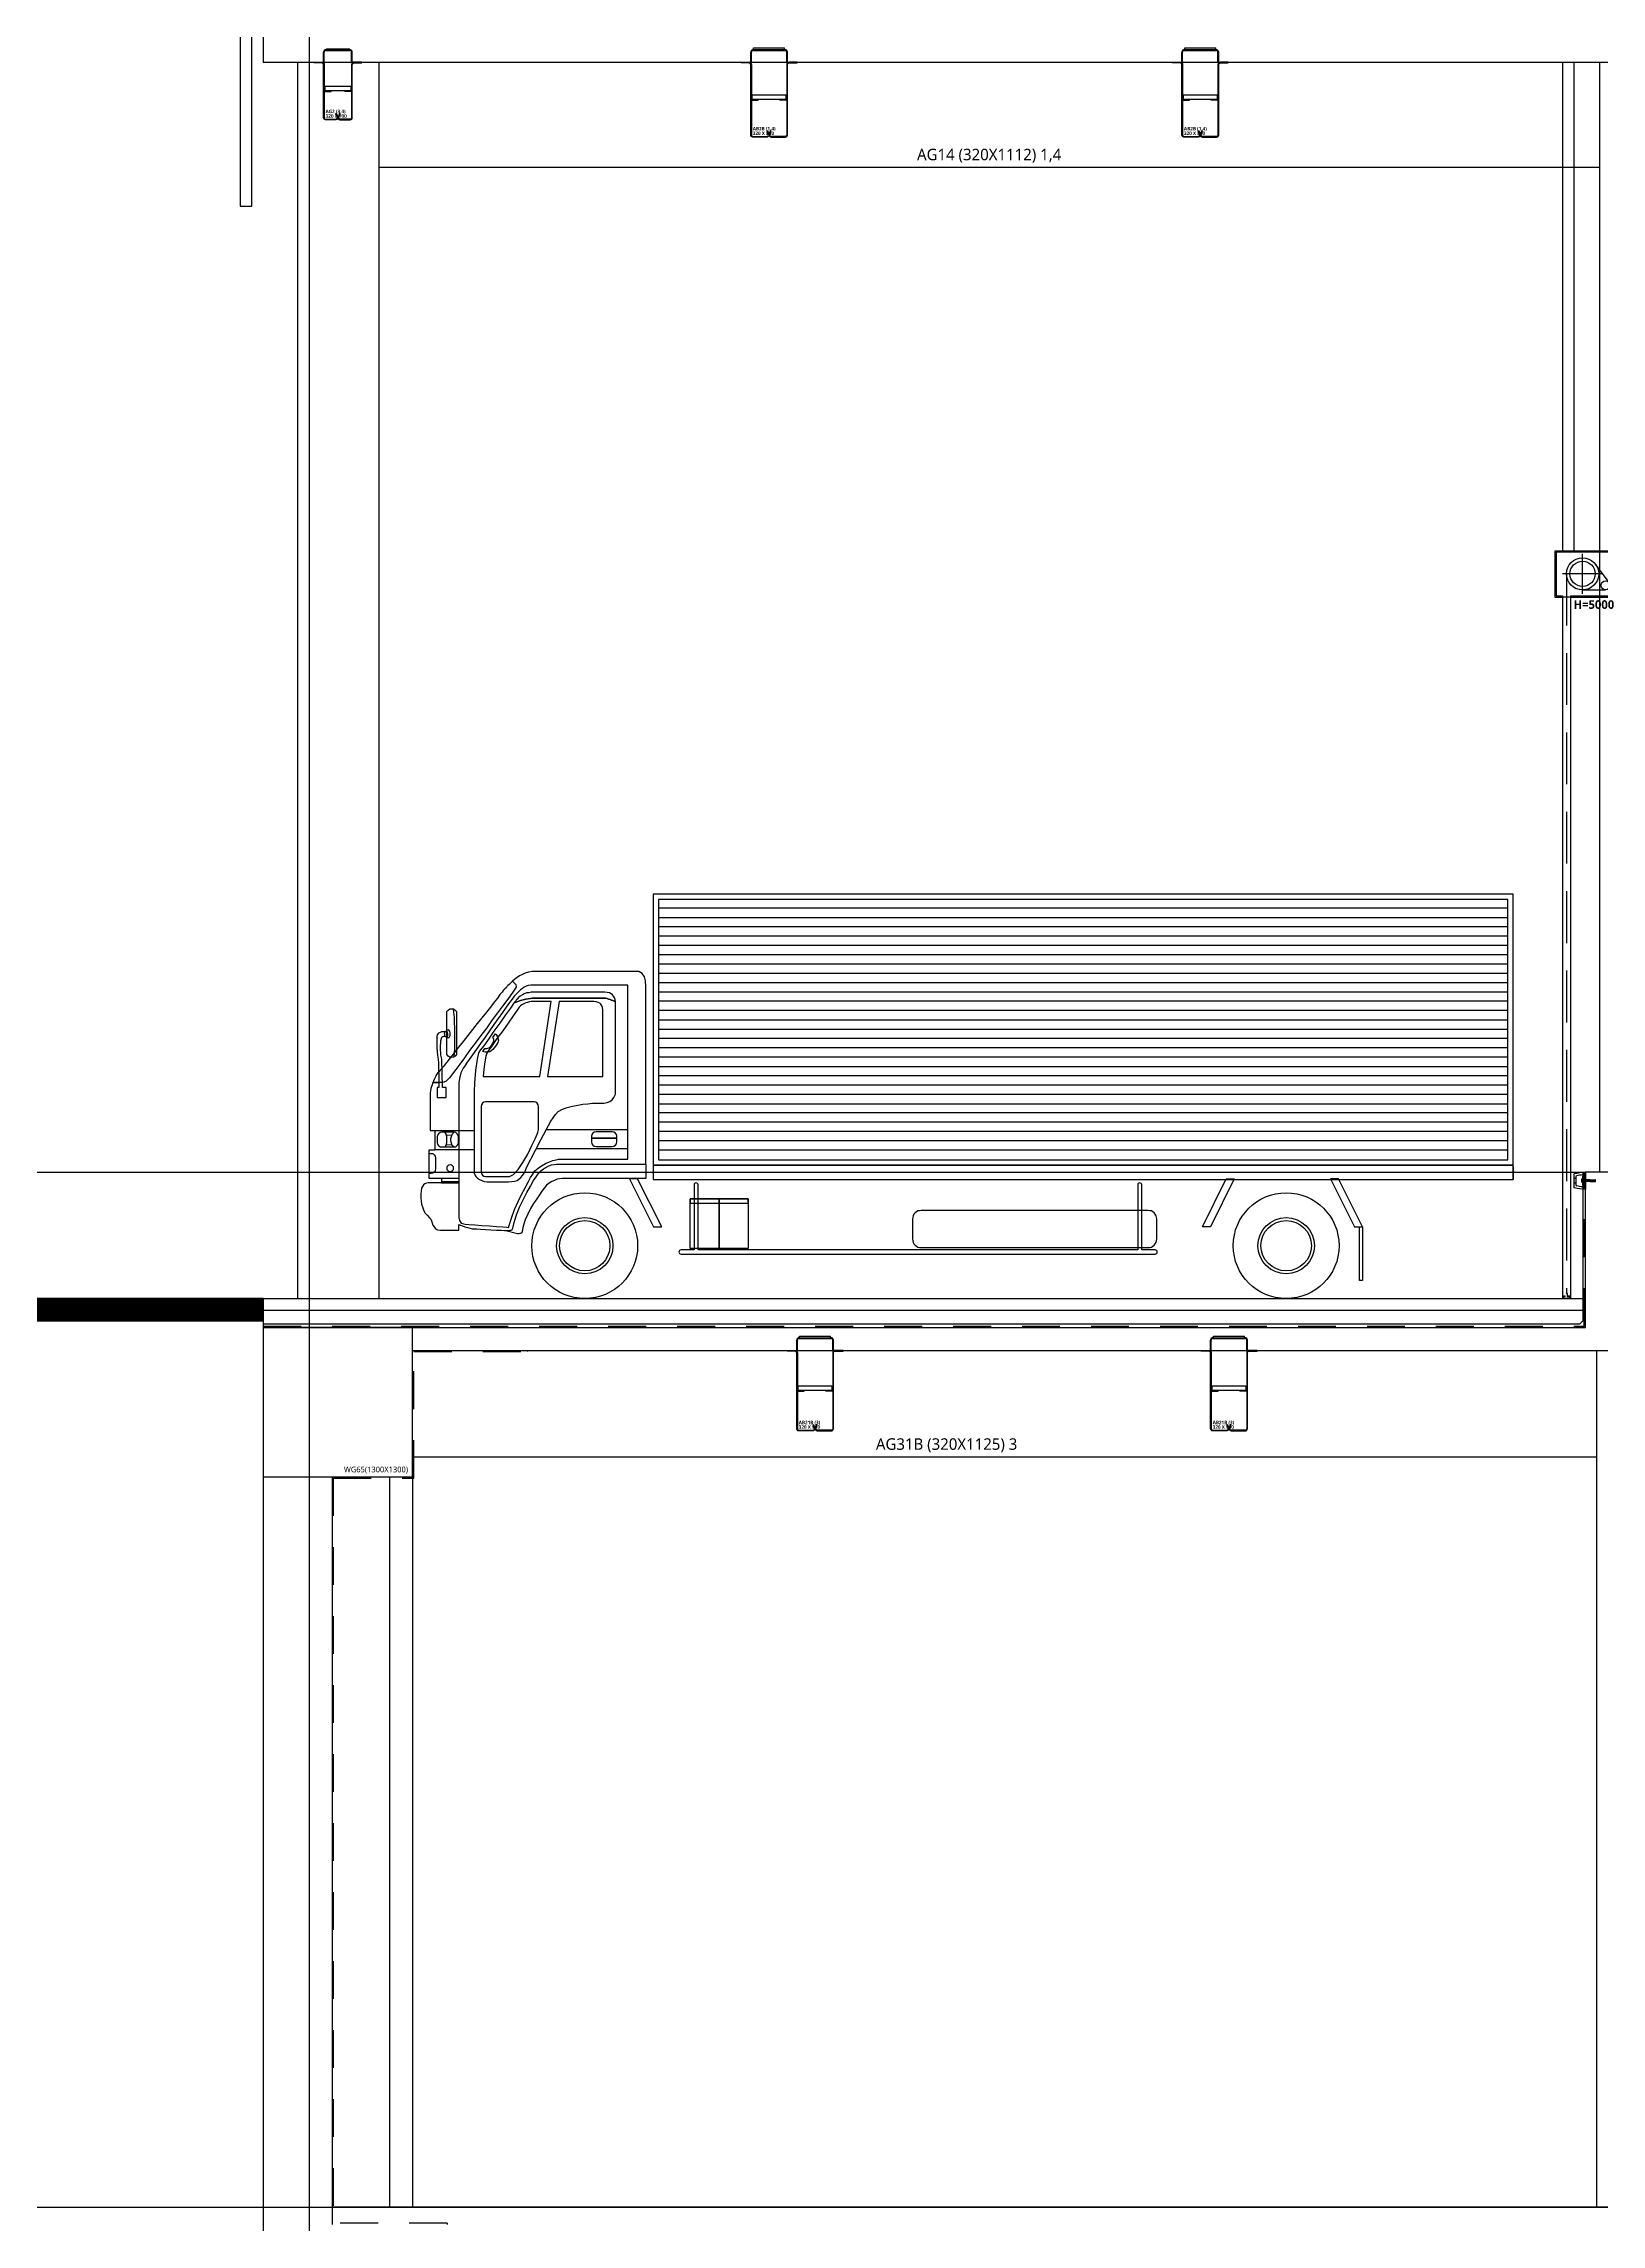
# Model space of a CAD drawing. Header units: millimetres. Extents: x -39468 to 212532, y -94717 to 83483.
# Drawn here: x 37691 to 51239, y 18850 to 37812 of the extents above; entities that cross this region are included whole.
import ezdxf
from ezdxf.enums import TextEntityAlignment as Align

# ---------------------------------------------------------------- set-up
doc = ezdxf.new("R2010")
doc.units = ezdxf.units.MM
doc.header["$LTSCALE"] = 300
doc.header["$MEASUREMENT"] = 0
for name, pattern in [('AF_01_Xref_X열_SEC_REV_01$0$HID', [2.3, 1.5, -0.8]), ('HID', [2, 1.1, -0.9]), ('주단면도-1$0$STD_CENTER', [66, 60, -2, 2, -2])]:
    doc.linetypes.add(name, pattern=pattern)
doc.layers.get('0').update_dxf_attribs({"linetype": 'CONTINUOUS'})
doc.layers.get('Defpoints').update_dxf_attribs({"color": 153, "linetype": 'CONTINUOUS'})
for name, color, linetype in [('##좌굴방지', 6, 'CONTINUOUS'), ('AF_01_Xref_X열_SEC_REV_01$0$DF', 7, 'CONTINUOUS'), ('AF_01_Xref_X열_SEC_REV_01$0$EL3', 7, 'CONTINUOUS'), ('AF_01_Xref_X열_SEC_REV_01$0$RUB', 6, 'CONTINUOUS'), ('AF_01_Xref_X열_SEC_REV_01$0$STL', 7, 'CONTINUOUS'), ('HID', 7, 'HID'), ('주단면도-1$0$254', 254, 'CONTINUOUS'), ('주단면도-1$0$A-CONC-LIN1', 2, 'CONTINUOUS'), ('주단면도-1$0$A-FIN-TYP1', 6, 'CONTINUOUS'), ('주단면도-1$0$A-FLOR-GW', 6, 'CONTINUOUS'), ('주단면도-1$0$A-HAT-2', 254, 'CONTINUOUS'), ('주단면도-1$0$A-ST-AXIS-CEN', 252, '주단면도-1$0$STD_CENTER'), ('주단면도-1$0$A-ST-CONC', 2, 'CONTINUOUS'), ('주단면도-1$0$A-WALL-MASN', 3, 'CONTINUOUS')]:
    doc.layers.add(name, color=color, linetype=linetype)
doc.layers.add('A-ELEV-LIN2', color=7, linetype='CONTINUOUS', lineweight=25)
doc.layers.add('A-XXXX-NPLT', color=144, linetype='CONTINUOUS', lineweight=15, plot=False)
doc.layers.add('Defpoint', color=161, linetype='CONTINUOUS', plot=False)
doc.styles.add('SH_대대리576', font='NanumGothicBold.ttf')
doc.styles.get("Standard").update_dxf_attribs({"font": 'NanumGothicBold.ttf'})
doc.styles.add('맑은고딕', font='malgun.ttf')
pattern_1 = [(45, (-1421.6069, -6740.6264), (-0.25, 0.25), [])]
pattern_2 = [(45, (-26656.6069, -1604.5902), (-0.25, 0.25), [])]
pattern_3 = [(45, (-1421.6069, -6790.6264), (-0.25, 0.25), [])]

# ---------------------------------------------------------------- blocks, each defined once
blk = doc.blocks.new('주단면도-1$0$숏바디트럭')
at = {"layer": '주단면도-1$0$A-HAT-2', "color": 250}
blk.add_line((5937075, 360949), (5937075, 360834), dxfattribs=at)
for points in [[(5937075, 360959), (5937075, 363316), (5929596, 363316), (5929596, 360959), (5937075, 360959)], [(5937030, 361005), (5937030, 363270), (5929642, 363270), (5929642, 361005), (5937030, 361005)], [(5929642, 363196), (5937030, 363196)], [(5929642, 363114), (5937030, 363114)], [(5929642, 363035), (5937030, 363035)], [(5929642, 362954), (5937030, 362954)], [(5929642, 362872), (5937030, 362872)], [(5929642, 362790), (5937030, 362790)], [(5929472, 362644), (5929395, 362644), (5929318, 362644), (5929244, 362644), (5929169, 362644), (5929097, 362644), (5929025, 362644), (5928958, 362644), (5928896, 362644), (5928836, 362644), (5928780, 362644), (5928732, 362644), (5928687, 362644), (5928648, 362644), (5928617, 362644), (5928596, 362644), (5928579, 362644), (5928545, 362642), (5928514, 362637), (5928485, 362630), (5928459, 362618), (5928435, 362606), (5928413, 362591), (5928392, 362574), (5928372, 362558), (5928389, 362546), (5928401, 362529), (5928404, 362507), (5928389, 362481), (5928377, 362464), (5928353, 362433), (5928324, 362392), (5928286, 362342), (5928243, 362284), (5928197, 362222), (5928149, 362154), (5928099, 362087), (5928048, 362020), (5928000, 361955), (5927955, 361893), (5927914, 361838), (5927880, 361792), (5927851, 361753), (5927835, 361730), (5927825, 361718), (5927811, 361703), (5927796, 361691), (5927777, 361682), (5927758, 361677), (5927748, 361677), (5927739, 361677), (5927729, 361677), (5927719, 361677), (5927707, 361677), (5927698, 361677), (5927688, 361677), (5927681, 361677), (5927671, 361650), (5927664, 361626), (5927659, 361605), (5927657, 361588), (5927657, 361521), (5927657, 361410), (5927657, 361307), (5927657, 361262), (5927698, 361262), (5927698, 361091), (5927647, 361091), (5927647, 360846), (5927755, 360846), (5927755, 360806), (5927753, 360806), (5927746, 360806), (5927734, 360806), (5927719, 360806), (5927705, 360806), (5927688, 360806), (5927671, 360806), (5927655, 360806), (5927640, 360806), (5927626, 360803), (5927611, 360796), (5927599, 360789), (5927590, 360774), (5927583, 360758), (5927578, 360736), (5927575, 360707), (5927575, 360676), (5927578, 360647), (5927583, 360621), (5927590, 360597), (5927599, 360570), (5927611, 360546), (5927631, 360525), (5927652, 360501), (5927662, 360489), (5927669, 360474), (5927674, 360458), (5927681, 360438), (5927691, 360422), (5927703, 360407), (5927722, 360398), (5927746, 360395), (5927760, 360395), (5927782, 360395), (5927808, 360395), (5927837, 360395), (5927864, 360395), (5927885, 360395), (5927902, 360395), (5927907, 360395), (5927907, 360443), (5927912, 360441), (5927921, 360438), (5927938, 360431), (5927959, 360424), (5927981, 360417), (5928003, 360412), (5928024, 360407), (5928041, 360405), (5928063, 360405), (5928096, 360402), (5928140, 360400), (5928185, 360398), (5928233, 360395), (5928276, 360393), (5928310, 360390), (5928334, 360390), (5928344, 360390), (5928353, 360393), (5928363, 360395), (5928372, 360400), (5928387, 360462), (5928408, 360527), (5928435, 360594), (5928466, 360659), (5928499, 360722), (5928531, 360777), (5928557, 360825), (5928579, 360858), (5928598, 360885), (5928620, 360909), (5928644, 360928), (5928668, 360942), (5928689, 360954), (5928713, 360962), (5928735, 360966), (5928756, 360969), (5928771, 360969), (5928795, 360969), (5928828, 360969), (5928872, 360969), (5928920, 360969), (5928972, 360969), (5929030, 360969), (5929092, 360969), (5929155, 360969), (5929217, 360969), (5929280, 360969), (5929340, 360969), (5929397, 360969), (5929448, 360969), (5929496, 360969), (5929534, 360969), (5929534, 361487), (5929534, 361972), (5929534, 362342), (5929534, 362514), (5929529, 362562), (5929520, 362598), (5929500, 362625), (5929472, 362644)], [(5929642, 362711), (5937030, 362711)], [(5929642, 362630), (5937030, 362630)], [(5928372, 362558), (5928363, 362548), (5928353, 362538), (5928344, 362529), (5928334, 362522), (5928324, 362512), (5928317, 362502), (5928307, 362493), (5928298, 362483), (5928293, 362478), (5928283, 362464), (5928264, 362442), (5928243, 362411), (5928214, 362378), (5928183, 362334), (5928147, 362291), (5928108, 362241), (5928067, 362190), (5928027, 362138), (5927986, 362087), (5927945, 362034), (5927904, 361984), (5927868, 361938), (5927832, 361893), (5927801, 361854), (5927787, 361838), (5927775, 361821), (5927763, 361806), (5927753, 361794), (5927743, 361785), (5927736, 361775), (5927731, 361770), (5927729, 361765), (5927722, 361758), (5927715, 361751), (5927707, 361739), (5927703, 361727), (5927698, 361715), (5927693, 361703), (5927686, 361691), (5927681, 361677), (5927688, 361677), (5927698, 361677), (5927707, 361677), (5927719, 361677), (5927729, 361677), (5927734, 361677)], [(5928339, 360417), (5928339, 360417), (5928365, 360498), (5928392, 360573), (5928423, 360642), (5928452, 360705), (5928483, 360762), (5928509, 360810), (5928531, 360851), (5928550, 360882), (5928550, 360882), (5928569, 360909), (5928596, 360933), (5928627, 360954), (5928660, 360974), (5928694, 360988), (5928725, 361000), (5928754, 361007), (5928773, 361010), (5928773, 361010), (5928787, 361010), (5928811, 361010), (5928845, 361010), (5928886, 361010), (5928932, 361010), (5928982, 361010), (5929037, 361010), (5929090, 361010), (5929145, 361010), (5929196, 361010), (5929244, 361010), (5929287, 361010), (5929323, 361010), (5929352, 361010), (5929368, 361010), (5929376, 361010), (5929376, 362524), (5929376, 362524), (5929366, 362524), (5929342, 362524), (5929304, 362524), (5929253, 362524), (5929191, 362524), (5929124, 362524), (5929052, 362524), (5928977, 362524), (5928900, 362524), (5928826, 362524), (5928754, 362524), (5928689, 362524), (5928632, 362524), (5928586, 362524), (5928552, 362524), (5928533, 362524), (5928533, 362524), (5928511, 362522), (5928492, 362517), (5928476, 362507), (5928459, 362495), (5928442, 362483), (5928428, 362469), (5928413, 362454), (5928399, 362440), (5928399, 362440), (5928389, 362428), (5928370, 362404), (5928348, 362373), (5928319, 362334), (5928286, 362286), (5928250, 362236), (5928211, 362183), (5928173, 362128), (5928135, 362073), (5928096, 362017), (5928060, 361967), (5928027, 361919), (5927998, 361878), (5927974, 361845), (5927955, 361818), (5927945, 361804), (5927945, 361804), (5927924, 361761), (5927912, 361713), (5927907, 361674), (5927907, 361658), (5927907, 361658), (5927907, 361461), (5927907, 361070), (5927907, 360686), (5927907, 360513), (5927907, 360513), (5927907, 360503), (5927912, 360479), (5927928, 360455), (5927962, 360446), (5927962, 360446), (5927995, 360443), (5928046, 360441), (5928108, 360436), (5928173, 360431), (5928235, 360426), (5928288, 360422), (5928324, 360419), (5928339, 360417)], [(5929169, 362411), (5929155, 362411), (5929128, 362411), (5929095, 362411), (5929056, 362411), (5929011, 362411), (5928960, 362411), (5928908, 362411), (5928855, 362411), (5928799, 362411), (5928747, 362411), (5928699, 362411), (5928653, 362411), (5928615, 362411), (5928581, 362411), (5928559, 362411), (5928545, 362411), (5928531, 362409), (5928511, 362406), (5928490, 362402), (5928466, 362397), (5928442, 362390), (5928420, 362382), (5928404, 362378), (5928389, 362373), (5928356, 362325), (5928312, 362265), (5928262, 362195), (5928211, 362123), (5928164, 362056), (5928123, 361998), (5928091, 361958), (5928077, 361936), (5928065, 361881), (5928051, 361782), (5928043, 361674), (5928039, 361600), (5928039, 361470), (5928039, 361245), (5928039, 361024), (5928039, 360906), (5928041, 360890), (5928046, 360875), (5928055, 360861), (5928070, 360846), (5928087, 360834), (5928106, 360825), (5928128, 360818), (5928152, 360815), (5928178, 360815), (5928209, 360815), (5928240, 360815), (5928271, 360815), (5928298, 360815), (5928319, 360815), (5928334, 360815), (5928339, 360815), (5928368, 360818), (5928392, 360820), (5928413, 360827), (5928430, 360839), (5928447, 360851), (5928461, 360868), (5928473, 360885), (5928483, 360906), (5928499, 360945), (5928533, 361010), (5928574, 361091), (5928620, 361180), (5928665, 361266), (5928708, 361343), (5928747, 361401), (5928771, 361427), (5928809, 361446), (5928850, 361461), (5928896, 361473), (5928941, 361482), (5928984, 361489), (5929030, 361494), (5929068, 361497), (5929104, 361497), (5929136, 361497), (5929167, 361499), (5929196, 361504), (5929220, 361513), (5929241, 361528), (5929256, 361549), (5929268, 361578), (5929270, 361617), (5929270, 361770), (5929270, 362006), (5929270, 362231), (5929270, 362356), (5929270, 362363), (5929270, 362368), (5929268, 362375), (5929268, 362380), (5929258, 362385), (5929246, 362390), (5929234, 362394), (5929222, 362399), (5929208, 362404), (5929196, 362409), (5929181, 362411), (5929169, 362411)], [(5928711, 362382), (5928682, 362382), (5928656, 362382), (5928629, 362382), (5928608, 362382), (5928588, 362382), (5928571, 362382), (5928559, 362382), (5928552, 362382), (5928535, 362382), (5928521, 362380), (5928504, 362375), (5928488, 362370), (5928471, 362363), (5928456, 362354), (5928444, 362344), (5928432, 362332), (5928413, 362306), (5928380, 362258), (5928336, 362195), (5928288, 362128), (5928238, 362061), (5928197, 362001), (5928164, 361955), (5928149, 361934), (5928142, 361907), (5928132, 361857), (5928125, 361794), (5928118, 361730), (5928610, 361730), (5928711, 362382)], [(5929169, 362411), (5929181, 362411), (5929196, 362409), (5929208, 362404), (5929222, 362399), (5929234, 362394), (5929246, 362390), (5929258, 362385), (5929268, 362380), (5929265, 362399), (5929260, 362414), (5929253, 362428), (5929244, 362440), (5929232, 362450), (5929217, 362457), (5929198, 362462), (5929176, 362464), (5929157, 362464), (5929131, 362464), (5929095, 362464), (5929054, 362464), (5929008, 362464), (5928958, 362464), (5928908, 362464), (5928855, 362464), (5928802, 362464), (5928752, 362464), (5928704, 362464), (5928660, 362464), (5928622, 362464), (5928591, 362464), (5928567, 362464), (5928552, 362464), (5928535, 362464), (5928516, 362459), (5928495, 362457), (5928476, 362450), (5928459, 362440), (5928440, 362430), (5928425, 362418), (5928413, 362404), (5928408, 362399), (5928404, 362392), (5928396, 362382), (5928389, 362373), (5928404, 362378), (5928420, 362382), (5928442, 362390), (5928466, 362397), (5928490, 362402), (5928511, 362406), (5928531, 362409), (5928545, 362411), (5928559, 362411), (5928581, 362411), (5928615, 362411), (5928653, 362411), (5928699, 362411), (5928747, 362411), (5928799, 362411), (5928855, 362411), (5928908, 362411), (5928960, 362411), (5929011, 362411), (5929056, 362411), (5929095, 362411), (5929128, 362411), (5929155, 362411), (5929169, 362411)], [(5929160, 361730), (5929160, 361881), (5929160, 362054), (5929160, 362207), (5929160, 362291), (5929160, 362310), (5929157, 362330), (5929150, 362344), (5929143, 362358), (5929133, 362368), (5929119, 362375), (5929102, 362380), (5929080, 362382), (5929064, 362382), (5929037, 362382), (5929004, 362382), (5928965, 362382), (5928922, 362382), (5928876, 362382), (5928826, 362382), (5928778, 362382), (5928677, 361730), (5929160, 361730)], [(5929642, 362548), (5937030, 362548)], [(5929642, 362466), (5937030, 362466)], [(5929642, 362387), (5937030, 362387)], [(5927844, 361895), (5927827, 361898), (5927813, 361907), (5927803, 361922), (5927801, 361938), (5927801, 362277), (5927803, 362294), (5927813, 362308), (5927827, 362318), (5927844, 362320), (5927844, 362320), (5927861, 362318), (5927875, 362308), (5927885, 362294), (5927887, 362277), (5927887, 361938), (5927885, 361922), (5927875, 361907), (5927861, 361898), (5927844, 361895), (5927844, 361895)], [(5927858, 362313), (5927858, 362313), (5927866, 362243), (5927868, 362106), (5927868, 361972), (5927863, 361902)], [(5929642, 362306), (5937030, 362306)], [(5929642, 362224), (5937030, 362224)], [(5927815, 362135), (5927806, 362133), (5927798, 362128), (5927794, 362121), (5927791, 362118), (5927786, 362118), (5927777, 362118), (5927765, 362118), (5927755, 362118), (5927743, 362114), (5927731, 362106), (5927719, 362092), (5927714, 362078), (5927714, 362041), (5927714, 361979), (5927722, 361917), (5927728, 361881), (5927727, 361869), (5927729, 361859), (5927734, 361679)], [(5927765, 361634), (5927758, 361881), (5927750, 361917), (5927748, 361979), (5927750, 362041), (5927758, 362073), (5927767, 362078), (5927779, 362080), (5927786, 362080), (5927791, 362080), (5927794, 362078), (5927798, 362075), (5927806, 362070), (5927815, 362068), (5927822, 362070), (5927827, 362080), (5927830, 362090), (5927830, 362099), (5927830, 362109), (5927827, 362121), (5927822, 362130), (5927815, 362135)], [(5927803, 362073), (5927810, 362087), (5927810, 362102), (5927808, 362114), (5927803, 362126), (5927779, 362111), (5927779, 362109), (5927782, 362102), (5927782, 362092), (5927779, 362087), (5927803, 362073)], [(5928132, 361974), (5928149, 361974), (5928168, 361979), (5928185, 361991), (5928200, 362013), (5928207, 362029), (5928211, 362044), (5928211, 362058), (5928202, 362070), (5928226, 362102), (5928231, 362094), (5928240, 362080), (5928247, 362063), (5928252, 362046), (5928250, 362037), (5928245, 362025), (5928238, 362010), (5928226, 361994), (5928214, 361979), (5928202, 361965), (5928188, 361953), (5928176, 361946), (5928156, 361941), (5928137, 361943), (5928123, 361946), (5928116, 361948), (5928132, 361974)], [(5929642, 362142), (5937030, 362142)], [(5929642, 362063), (5937030, 362063)], [(5929642, 361982), (5937030, 361982)], [(5929642, 361900), (5937030, 361900)], [(5929642, 361818), (5937030, 361818)], [(5927734, 361679), (5927734, 361665), (5927734, 361650), (5927734, 361638), (5927734, 361634), (5927717, 361634), (5927717, 361547), (5927796, 361547), (5927796, 361634), (5927765, 361634)], [(5929642, 361739), (5937030, 361739)], [(5929642, 361658), (5937030, 361658)], [(5928346, 360861), (5928382, 360878), (5928423, 360921), (5928464, 360983), (5928507, 361055), (5928543, 361130), (5928574, 361194), (5928593, 361242), (5928600, 361266), (5928600, 361470), (5928598, 361485), (5928588, 361497), (5928576, 361506), (5928562, 361509), (5928140, 361509), (5928125, 361506), (5928113, 361497), (5928104, 361485), (5928101, 361470), (5928101, 360899), (5928104, 360885), (5928113, 360873), (5928125, 360863), (5928140, 360861), (5928346, 360861)], [(5929642, 361576), (5937030, 361576)], [(5929642, 361494), (5937030, 361494)], [(5927698, 361262), (5928039, 361262)], [(5927866, 361118), (5927866, 361118), (5927880, 361120), (5927892, 361130), (5927902, 361142), (5927904, 361156), (5927904, 361206), (5927904, 361206), (5927902, 361221), (5927892, 361233), (5927880, 361242), (5927866, 361245), (5927758, 361245), (5927758, 361245), (5927743, 361242), (5927731, 361233), (5927722, 361221), (5927719, 361206), (5927719, 361156), (5927719, 361156), (5927722, 361142), (5927731, 361130), (5927743, 361120), (5927758, 361118), (5927866, 361118)], [(5927787, 361118), (5927787, 361118), (5927796, 361132), (5927801, 361154), (5927803, 361173), (5927803, 361180), (5927803, 361180), (5927803, 361190), (5927801, 361209), (5927796, 361228), (5927787, 361242)], [(5927864, 361118), (5927864, 361118), (5927849, 361130), (5927842, 361151), (5927837, 361170), (5927837, 361180), (5927837, 361180), (5927837, 361190), (5927842, 361209), (5927851, 361233), (5927866, 361245)], [(5928670, 361269), (5929380, 361269)], [(5929280, 361211), (5929277, 361226), (5929268, 361238), (5929256, 361247), (5929241, 361250), (5929100, 361250), (5929085, 361247), (5929073, 361238), (5929064, 361226), (5929061, 361211), (5929061, 361194), (5929280, 361194), (5929280, 361211)], [(5929642, 361418), (5937030, 361418)], [(5929642, 361336), (5937030, 361336)], [(5929642, 361254), (5937030, 361254)], [(5927647, 361062), (5927667, 361062), (5927667, 361062), (5927681, 361060), (5927693, 361050), (5927700, 361038), (5927703, 361024), (5927703, 360926), (5927703, 360926), (5927700, 360911), (5927693, 360899), (5927681, 360890), (5927667, 360887), (5927647, 360887)], [(5927698, 361096), (5928039, 361096)], [(5927796, 361221), (5927847, 361223)], [(5927796, 361139), (5927847, 361137)], [(5928586, 361103), (5929376, 361103)], [(5929061, 361194), (5929061, 361161), (5929064, 361146), (5929073, 361134), (5929085, 361125), (5929100, 361122), (5929241, 361122), (5929256, 361125), (5929268, 361134), (5929277, 361146), (5929280, 361161), (5929280, 361194), (5929061, 361194)], [(5929642, 361173), (5937030, 361173)], [(5929642, 361094), (5937030, 361094)], [(5927832, 360904), (5927832, 360904), (5927842, 360906), (5927851, 360914), (5927859, 360923), (5927861, 360933), (5927861, 360933), (5927859, 360945), (5927851, 360954), (5927842, 360959), (5927832, 360962), (5927832, 360962), (5927820, 360959), (5927811, 360954), (5927803, 360945), (5927801, 360933), (5927801, 360933), (5927803, 360923), (5927811, 360914), (5927820, 360906), (5927832, 360904)], [(5929534, 360969), (5929534, 360842), (5929496, 360842), (5929450, 360842), (5929402, 360842), (5929347, 360842), (5929292, 360842), (5929234, 360842), (5929174, 360842), (5929116, 360842), (5929059, 360842), (5929006, 360842), (5928956, 360842), (5928912, 360842), (5928872, 360842), (5928840, 360842), (5928819, 360842), (5928804, 360842), (5928783, 360839), (5928761, 360837), (5928740, 360827), (5928716, 360818), (5928692, 360803), (5928670, 360784), (5928648, 360760), (5928629, 360734), (5928608, 360702), (5928584, 360666), (5928557, 360626), (5928531, 360582), (5928507, 360534), (5928483, 360484), (5928466, 360429), (5928454, 360371), (5928444, 360366), (5928437, 360364), (5928428, 360361), (5928418, 360361), (5928305, 360390), (5928334, 360390), (5928344, 360390), (5928353, 360393), (5928363, 360395), (5928372, 360400), (5928387, 360462), (5928408, 360527), (5928435, 360594), (5928466, 360659), (5928499, 360722), (5928531, 360777), (5928557, 360825), (5928579, 360858), (5928598, 360885), (5928620, 360909), (5928644, 360928), (5928668, 360942), (5928689, 360954), (5928713, 360962), (5928735, 360966), (5928756, 360969), (5928771, 360969), (5928795, 360969), (5928828, 360969), (5928872, 360969), (5928920, 360969), (5928972, 360969), (5929030, 360969), (5929092, 360969), (5929155, 360969), (5929217, 360969), (5929280, 360969), (5929340, 360969), (5929397, 360969), (5929448, 360969), (5929496, 360969), (5929534, 360969)], [(5937075, 360834), (5937075, 360959), (5929596, 360959), (5929596, 360834), (5937075, 360834)], [(5927755, 360846), (5927907, 360846)], [(5927755, 360818), (5927907, 360818)], [(5927755, 360806), (5927907, 360806)], [(5929671, 360424), (5929462, 360839), (5929392, 360839), (5929599, 360424), (5929671, 360424)], [(5933962, 360222), (5933847, 360222), (5933847, 360222), (5933847, 360789), (5933844, 360796), (5933842, 360801), (5933835, 360803), (5933828, 360806), (5933820, 360803), (5933816, 360801), (5933813, 360796), (5933811, 360789), (5933811, 360222), (5933811, 360222), (5929988, 360222), (5929988, 360222), (5929988, 360789), (5929985, 360796), (5929983, 360801), (5929976, 360803), (5929968, 360806), (5929961, 360803), (5929956, 360801), (5929954, 360796), (5929952, 360789), (5929952, 360222), (5929952, 360222), (5929839, 360222), (5929832, 360220), (5929827, 360218), (5929822, 360210), (5929820, 360203), (5929822, 360196), (5929827, 360191), (5929832, 360189), (5929839, 360186), (5933962, 360186), (5933969, 360189), (5933976, 360191), (5933979, 360196), (5933981, 360203), (5933979, 360210), (5933976, 360218), (5933969, 360220), (5933962, 360222)], [(5934373, 360424), (5934581, 360839), (5934651, 360839), (5934445, 360424), (5934373, 360424)], [(5935766, 360424), (5935557, 360839), (5935487, 360839), (5935696, 360424), (5935766, 360424)], [(5929920, 360234), (5929920, 360666), (5930172, 360666), (5930172, 360234), (5929920, 360234)], [(5930172, 360630), (5930172, 360666), (5929920, 360666), (5929920, 360630), (5930172, 360630)], [(5930172, 360234), (5930172, 360666), (5930424, 360666), (5930424, 360234), (5930172, 360234)], [(5930424, 360630), (5930424, 360666), (5930172, 360666), (5930172, 360630), (5930424, 360630)], [(5933900, 360242), (5933916, 360244), (5933931, 360246), (5933943, 360254), (5933955, 360263), (5933964, 360275), (5933972, 360287), (5933974, 360302), (5933976, 360318), (5933976, 360489), (5933974, 360506), (5933972, 360520), (5933964, 360532), (5933955, 360544), (5933943, 360554), (5933931, 360561), (5933916, 360563), (5933900, 360566), (5931927, 360566), (5931913, 360563), (5931898, 360561), (5931886, 360554), (5931874, 360544), (5931865, 360532), (5931858, 360520), (5931855, 360506), (5931853, 360489), (5931853, 360318), (5931855, 360302), (5931858, 360287), (5931865, 360275), (5931874, 360263), (5931886, 360254), (5931898, 360246), (5931913, 360244), (5931927, 360242), (5933900, 360242)], [(5935739, 359956), (5935739, 360424), (5935766, 360424), (5935766, 359956), (5935739, 359956)]]:
    blk.add_lwpolyline(points, dxfattribs=at)
for centre, radius in [((5929002, 360259), 460), ((5935102, 360259), 460), ((5929002, 360259), 245), ((5929002, 360259), 219), ((5935102, 360259), 245), ((5935102, 360259), 219)]:
    blk.add_circle(centre, radius, dxfattribs=at)
blk = doc.blocks.new('AF_01_Xref_X열_SEC_REV_01$0$SFSS_H4000')
at = {"layer": 'AF_01_Xref_X열_SEC_REV_01$0$STL', "color": 1, "ltscale": 0.5}
for p, q in [((240, 627), (240, 977)), ((415, 802), (65, 802))]:
    blk.add_line(p, q, dxfattribs=at)
at = {"layer": 'AF_01_Xref_X열_SEC_REV_01$0$STL', "color": 9, "ltscale": 0.5}
for p, q in [((472, 726), (352, 886)), ((240, 662), (440, 662))]:
    blk.add_line(p, q, dxfattribs=at)
at = {"layer": 'AF_01_Xref_X열_SEC_REV_01$0$STL', "color": 6}
blk.add_line((135, 600), (65, 600), dxfattribs=at)
at = {"layer": 'AF_01_Xref_X열_SEC_REV_01$0$STL', "color": 9}
for p, q in [((65, 600), (65, -5500)), ((135, 600), (135, -5500))]:
    blk.add_line(p, q, dxfattribs=at)
at = {"layer": 'AF_01_Xref_X열_SEC_REV_01$0$STL', "ltscale": 0.5}
for points in [[(135, 600), (500, 600), (500, 1000), (0, 1000), (0, 600), (65, 600)], [(135, 610), (490, 610), (490, 990), (10, 990), (10, 610), (65, 610)], [(65, 610), (65, 600)], [(135, 610), (135, 600)]]:
    blk.add_lwpolyline(points, dxfattribs=at)
at = {"layer": 'AF_01_Xref_X열_SEC_REV_01$0$STL', "linetype": 'AF_01_Xref_X열_SEC_REV_01$0$HID'}
blk.add_lwpolyline([(100, 802), (100, -5455), (107, -5455)], dxfattribs=at)
at = {"layer": 'AF_01_Xref_X열_SEC_REV_01$0$STL'}
blk.add_lwpolyline([(108, -5480), (108, -5455), (107, -5455), (107, -5481), (126, -5481), (126, -5499), (74, -5499), (74, -5481), (88, -5481), (88, -5480), (72, -5480), (72, -5500), (128, -5500), (128, -5480)], close=True, dxfattribs=at)
at = {"layer": 'AF_01_Xref_X열_SEC_REV_01$0$STL', "color": 6, "ltscale": 0.5}
for centre, radius in [((240, 802), 140), ((240, 802), 110), ((440, 702), 40)]:
    blk.add_circle(centre, radius, dxfattribs=at)
at = {"layer": 'Defpoints', "style": 'SH_대대리576'}
blk.add_text('H=5000', height=75, dxfattribs=at).set_placement((338, 535), align=Align.MIDDLE_CENTER)
blk = doc.blocks.new('AF_01_Xref_X열_SEC_REV_01$0$차량보호대(W100)')
at = {"layer": 'AF_01_Xref_X열_SEC_REV_01$0$RUB', "color": 9}
for p, q in [((-85, 11), (-85, -11)), ((-42, 8), (-85, 11)), ((-42, 0), (-85, 3)), ((-42, 0), (-85, -3)), ((-42, 8), (35, 8)), ((22, 13), (35, 13)), ((35, 13), (35, -13)), ((-42, -8), (-85, -11)), ((-42, -8), (35, -8)), ((22, -13), (35, -13))]:
    blk.add_line(p, q, dxfattribs=at)
at = {"layer": 'AF_01_Xref_X열_SEC_REV_01$0$RUB', "color": 9, "linetype": 'AF_01_Xref_X열_SEC_REV_01$0$HID'}
for p, q in [((-85, 6), (20, 6)), ((-85, -6), (20, -6))]:
    blk.add_line(p, q, dxfattribs=at)
at = {"layer": 'AF_01_Xref_X열_SEC_REV_01$0$RUB'}
for p, q in [((20, -49), (20, 49)), ((80, -41), (80, 41)), ((80, 20), (100, 20)), ((100, 58), (100, -58)), ((80, -20), (100, -20))]:
    blk.add_line(p, q, dxfattribs=at)
blk.add_lwpolyline([(20, -40), (22, -40), (22, 40), (20, 40)], dxfattribs=at)
for centre, radius, start, end in [((-41, -653), 729, 79.1495, 86.7525), ((25, 49), 5, 81.7878, 180), ((-129, -1018), 1083, 79.0929, 81.7878), ((75, 41), 5, 0, 79.0929), ((95, 58), 5, 0, 79.1495), ((-41, 653), 729, 273.2475, 280.8505), ((25, -49), 5, 180, 278.2122), ((-129, 1018), 1083, 278.2122, 280.9071), ((75, -41), 5, 280.9071, 0), ((95, -58), 5, 280.8505, 0)]:
    blk.add_arc(centre, radius, start, end, dxfattribs=at)
at = {"layer": 'Defpoints'}
blk.add_line((0, 75), (0, -75), dxfattribs=at)
blk = doc.blocks.new('G$C75D9B48D')
h = blk.add_hatch()
h.set_pattern_fill('ANSI31', color=252, scale=0.1, angle=45, style=0)
h.set_pattern_definition(pattern_1)
h.paths.add_polyline_path([(219, 810), (269, 810), (269, 804), (219, 804)])
h = blk.add_hatch()
h.set_pattern_fill('ANSI31', color=252, scale=0.1, angle=45, style=0)
h.set_pattern_definition(pattern_1)
h.paths.add_polyline_path([(84, 695), (84, 745), (90, 745), (90, 695)])
h = blk.add_hatch()
h.set_pattern_fill('ANSI31', color=252, scale=0.1, angle=45, style=0)
h.set_pattern_definition(pattern_1)
h.paths.add_polyline_path([(404, 695), (404, 745), (398, 745), (398, 695)])
at = {"layer": '##좌굴방지'}
for points in [[(98, 352), (98, 392), (390, 392), (390, 352)], [(398, 352), (90, 352), (90, 346), (150, 346), (150, 352)], [(398, 352), (398, 346), (338, 346), (338, 352)]]:
    blk.add_lwpolyline(points, dxfattribs=at)
at = {"color": 2, "linetype": 'Continuous'}
for p, q in [((84, 695), (84, 789)), ((90, 695), (90, 789)), ((105, 810), (383, 810)), ((105, 804), (383, 804)), ((398, 695), (398, 789)), ((404, 695), (404, 789)), ((84, 695), (90, 695)), ((404, 695), (398, 695))]:
    blk.add_line(p, q, dxfattribs=at)
at = {"color": 3, "linetype": 'Continuous'}
for p, q in [((109, 810), (109, 822)), ((109, 822), (379, 822)), ((109, 810), (379, 810)), ((379, 810), (379, 822))]:
    blk.add_line(p, q, dxfattribs=at)
at = {"color": 7, "linetype": 'Continuous'}
blk.add_line((84, 675), (84, 565), dxfattribs=at)
at = {"color": 2, "linetype": 'Continuous'}
for points in [[(226, 54), (231, 56), (243, 24, -0.520567), (226, 0), (102, 0, -0.414214), (84, 18), (84, 680, 0.413373), (70, 694), (0, 694), (0, 700), (70, 700, -0.413938), (90, 680), (90, 18, 0.414214), (102, 6), (226, 6, 0.520567), (237, 22)], [(262, 54), (257, 56), (245, 24, 0.520567), (262, 0), (386, 0, 0.414214), (404, 18), (404, 680, -0.413373), (418, 694), (488, 694), (488, 700), (418, 700, 0.413938), (398, 680), (398, 18, -0.414214), (386, 6), (262, 6, -0.520567), (251, 22)]]:
    blk.add_lwpolyline(points, format="xyb", close=True, dxfattribs=at)
for centre, radius, start, end in [((105, 789), 21, 90, 180), ((105, 789), 15, 90, 180), ((383, 789), 21, 0, 90), ((383, 789), 15, 0, 90)]:
    blk.add_arc(centre, radius, start, end, dxfattribs=at)
at = {"layer": 'Defpoint', "linetype": 'Continuous'}
for s, p in [('AB21B (3)', (102, 73)), ('320 X 900', (102, 33))]:
    blk.add_text(s, height=30, dxfattribs=at).set_placement(p, align=Align.MIDDLE_LEFT)
blk = doc.blocks.new('G$C3FEEC3B0')
h = blk.add_hatch()
h.set_pattern_fill('ANSI31', color=252, scale=0.1, angle=45, style=0)
h.set_pattern_definition(pattern_2)
h.paths.add_polyline_path([(184, 610), (234, 610), (234, 604), (184, 604)])
h = blk.add_hatch()
h.set_pattern_fill('ANSI31', color=252, scale=0.1, angle=45, style=0)
h.set_pattern_definition(pattern_2)
h.paths.add_polyline_path([(84, 495), (84, 545), (90, 545), (90, 495)])
h = blk.add_hatch()
h.set_pattern_fill('ANSI31', color=252, scale=0.1, angle=45, style=0)
h.set_pattern_definition(pattern_2)
h.paths.add_polyline_path([(334, 495), (334, 545), (328, 545), (328, 495)])
at = {"layer": '##좌굴방지'}
for points in [[(328, 253), (90, 253), (90, 247), (150, 247), (150, 253)], [(98, 253), (98, 293), (320, 293), (320, 253)], [(328, 253), (328, 247), (268, 247), (268, 253)]]:
    blk.add_lwpolyline(points, dxfattribs=at)
at = {"color": 2, "linetype": 'Continuous'}
for p, q in [((84, 495), (84, 589)), ((90, 495), (90, 589)), ((105, 610), (313, 610)), ((105, 604), (313, 604)), ((328, 495), (328, 589)), ((334, 495), (334, 589)), ((84, 495), (90, 495)), ((334, 495), (328, 495))]:
    blk.add_line(p, q, dxfattribs=at)
at = {"color": 3, "linetype": 'Continuous'}
for p, q in [((109, 610), (109, 616)), ((109, 616), (309, 616)), ((109, 610), (309, 610)), ((309, 610), (309, 616))]:
    blk.add_line(p, q, dxfattribs=at)
at = {"color": 7, "linetype": 'Continuous'}
blk.add_line((84, 475), (84, 365), dxfattribs=at)
at = {"color": 252, "linetype": 'Continuous'}
blk.add_line((346, 500), (334, 500), dxfattribs=at)
at = {"color": 2, "linetype": 'Continuous'}
for points in [[(191, 54), (196, 56), (208, 24, -0.520567), (191, 0), (102, 0, -0.414214), (84, 18), (84, 480, 0.413373), (70, 494), (0, 494), (0, 500), (70, 500, -0.413938), (90, 480), (90, 18, 0.414214), (102, 6), (191, 6, 0.520567), (202, 22)], [(227, 54), (222, 56), (210, 24, 0.520567), (227, 0), (316, 0, 0.414214), (334, 18), (334, 480, -0.413373), (348, 494), (418, 494), (418, 500), (348, 500, 0.413938), (328, 480), (328, 18, -0.414214), (316, 6), (227, 6, -0.520567), (216, 22)]]:
    blk.add_lwpolyline(points, format="xyb", close=True, dxfattribs=at)
for centre, radius, start, end in [((105, 589), 21, 90, 180), ((105, 589), 15, 90, 180), ((313, 589), 21, 0, 90), ((313, 589), 15, 0, 90)]:
    blk.add_arc(centre, radius, start, end, dxfattribs=at)
at = {"layer": 'Defpoint', "linetype": 'Continuous'}
for s, p in [('AG2 (3,4)', (102, 73)), ('320 X 700', (102, 33))]:
    blk.add_text(s, height=30, dxfattribs=at).set_placement(p, align=Align.MIDDLE_LEFT)
blk = doc.blocks.new('G$CD53CC76F')
h = blk.add_hatch()
h.set_pattern_fill('ANSI31', color=252, scale=0.1, angle=45, style=0)
h.set_pattern_definition(pattern_3)
h.paths.add_polyline_path([(219, 760), (269, 760), (269, 754), (219, 754)])
h = blk.add_hatch()
h.set_pattern_fill('ANSI31', color=252, scale=0.1, angle=45, style=0)
h.set_pattern_definition(pattern_3)
h.paths.add_polyline_path([(84, 645), (84, 695), (90, 695), (90, 645)])
h = blk.add_hatch()
h.set_pattern_fill('ANSI31', color=252, scale=0.1, angle=45, style=0)
h.set_pattern_definition(pattern_3)
h.paths.add_polyline_path([(404, 645), (404, 695), (398, 695), (398, 645)])
at = {"layer": '##좌굴방지'}
for points in [[(398, 327), (90, 327), (90, 321), (150, 321), (150, 327)], [(98, 327), (98, 367), (390, 367), (390, 327)], [(398, 327), (398, 321), (338, 321), (338, 327)]]:
    blk.add_lwpolyline(points, dxfattribs=at)
at = {"color": 2, "linetype": 'Continuous'}
for p, q in [((105, 760), (383, 760)), ((84, 645), (84, 739)), ((84, 645), (90, 645)), ((90, 645), (90, 739)), ((105, 754), (383, 754)), ((398, 645), (398, 739)), ((404, 645), (398, 645)), ((404, 645), (404, 739))]:
    blk.add_line(p, q, dxfattribs=at)
at = {"color": 3, "linetype": 'Continuous'}
for p, q in [((109, 760), (109, 775)), ((109, 775), (379, 775)), ((109, 760), (379, 760)), ((379, 760), (379, 775))]:
    blk.add_line(p, q, dxfattribs=at)
at = {"color": 7, "linetype": 'Continuous'}
blk.add_line((84, 625), (84, 515), dxfattribs=at)
at = {"color": 2, "linetype": 'Continuous'}
for points in [[(226, 54), (231, 56), (243, 24, -0.520567), (226, 0), (102, 0, -0.414214), (84, 18), (84, 630, 0.413373), (70, 644), (0, 644), (0, 650), (70, 650, -0.413938), (90, 630), (90, 18, 0.414214), (102, 6), (226, 6, 0.520567), (237, 22)], [(262, 54), (257, 56), (245, 24, 0.520567), (262, 0), (386, 0, 0.414214), (404, 18), (404, 630, -0.413373), (418, 644), (488, 644), (488, 650), (418, 650, 0.413938), (398, 630), (398, 18, -0.414214), (386, 6), (262, 6, -0.520567), (251, 22)]]:
    blk.add_lwpolyline(points, format="xyb", close=True, dxfattribs=at)
for centre, radius, start, end in [((105, 739), 21, 90, 180), ((383, 739), 21, 0, 90), ((105, 739), 15, 90, 180), ((383, 739), 15, 0, 90)]:
    blk.add_arc(centre, radius, start, end, dxfattribs=at)
at = {"layer": 'Defpoint', "linetype": 'Continuous'}
for s, p in [('AB2B (1,4)', (102, 73)), ('320 X 850', (102, 33))]:
    blk.add_text(s, height=30, dxfattribs=at).set_placement(p, align=Align.MIDDLE_LEFT)

msp = doc.modelspace()

# ---------------------------------------------------------------- linework, layer by layer
for p, q in [((39898, 37650), (39898, 26900)), ((40606, 37650), (40606, 26900)), ((51221, 37650), (51221, 28000)), ((51196, 26450), (51196, 19000))]:
    msp.add_line(p, q)
at = {"layer": 'A-ELEV-LIN2'}
for p, q in [((40606, 36738), (51221, 36738)), ((40900, 25525), (51196, 25525))]:
    msp.add_line(p, q, dxfattribs=at)
at = {"layer": 'HID', "color": 8}
for p, q in [((51090, 26660), (51090, 28000)), ((39600, 26660), (51090, 26660)), ((40210, 25340), (40210, 18860)), ((41200, 18860), (40210, 18860)), ((41200, 18860), (41200, 18850))]:
    msp.add_line(p, q, dxfattribs=at)
msp.add_lwpolyline([(40210, 25340), (40910, 25340), (40910, 26440), (41900, 26440), (41900, 26450)], dxfattribs=at)
at = {"layer": '주단면도-1$0$254'}
msp.add_line((39600, 26900), (15801, 26900), dxfattribs=at)
at = {"layer": '주단면도-1$0$A-CONC-LIN1', "color": 2, "const_width": 200}
msp.add_lwpolyline([(0, 26800), (39600, 26800)], dxfattribs=at)
at = {"layer": '주단면도-1$0$A-FIN-TYP1'}
for p, q in [((51080, 26710), (51080, 28000)), ((51080, 28000), (51100, 28000)), ((0, 26900), (39600, 26900)), ((39600, 26680), (51050, 26680)), ((51080, 26710), (51050, 26680)), ((81675, 19000), (40200, 19000))]:
    msp.add_line(p, q, dxfattribs=at)
for points in [[(39600, 26900), (51080, 26900)], [(39600, 26800), (51080, 26800)]]:
    msp.add_lwpolyline(points, dxfattribs=at)
at = {"layer": '주단면도-1$0$A-FLOR-GW'}
for p, q in [((39400, 49475), (39400, 36400)), ((39500, 36400), (39500, 49325)), ((50900, 37650), (50900, 33400)), ((51000, 37650), (51000, 33400)), ((39400, 36400), (39500, 36400)), ((50900, 33000), (50900, 31100))]:
    msp.add_line(p, q, dxfattribs=at)
at = {"layer": '주단면도-1$0$A-ST-AXIS-CEN', "linetype": 'Continuous'}
for p, q in [((40000, 55500), (40000, 0)), ((0, 28000), (51100, 28000)), ((0, 26900), (39600, 26900)), ((0, 19000), (153521, 19000))]:
    msp.add_line(p, q, dxfattribs=at)
at = {"layer": '주단면도-1$0$A-ST-CONC'}
for p, q in [((39600, 38000), (39600, 37650)), ((39600, 37650), (97400, 37650)), ((51100, 26650), (51100, 28000)), ((51300, 28000), (51100, 28000)), ((39600, 26900), (39600, 17550)), ((39600, 26650), (51100, 26650)), ((40900, 26450), (51709, 26450)), ((40200, 25350), (40200, 18850))]:
    msp.add_line(p, q, dxfattribs=at)
msp.add_lwpolyline([(39600, 25350), (40900, 25350), (40900, 26650), (39600, 26650)], close=True, dxfattribs=at)
at = {"layer": '주단면도-1$0$A-WALL-MASN'}
for p, q in [((40700, 25350), (40700, 19000)), ((40900, 25350), (40900, 19000))]:
    msp.add_line(p, q, dxfattribs=at)

# ---------------------------------------------------------------- block references
for name, p in [('G$C3FEEC3B0', (40041, 37150)), ('G$CD53CC76F', (43756, 37000)), ('G$CD53CC76F', (47506, 37000)), ('주단면도-1$0$숏바디트럭', (-5886605, -332899)), ('G$C75D9B48D', (44156, 25750)), ('G$C75D9B48D', (47756, 25750))]:
    msp.add_blockref(name, p)
at = {"layer": 'AF_01_Xref_X열_SEC_REV_01$0$DF'}
msp.add_blockref('AF_01_Xref_X열_SEC_REV_01$0$SFSS_H4000', (50835, 32400), dxfattribs=at)
at = {"layer": 'AF_01_Xref_X열_SEC_REV_01$0$EL3', "xscale": -1}
msp.add_blockref('AF_01_Xref_X열_SEC_REV_01$0$차량보호대(W100)', (51100, 27925), dxfattribs=at)

# ---------------------------------------------------------------- texts
at = {"layer": 'A-XXXX-NPLT', "style": '맑은고딕'}
for s, height, p in [('AG14 (320X1112) 1,4', 100, (45914, 36838)), ('AG31B (320X1125) 3', 100, (45544, 25625)), ('WG65(1300X1300)', 50, (40581, 25409))]:
    msp.add_text(s, height=height, dxfattribs=at).set_placement(p, align=Align.MIDDLE)

doc.saveas('drawing.dxf')
